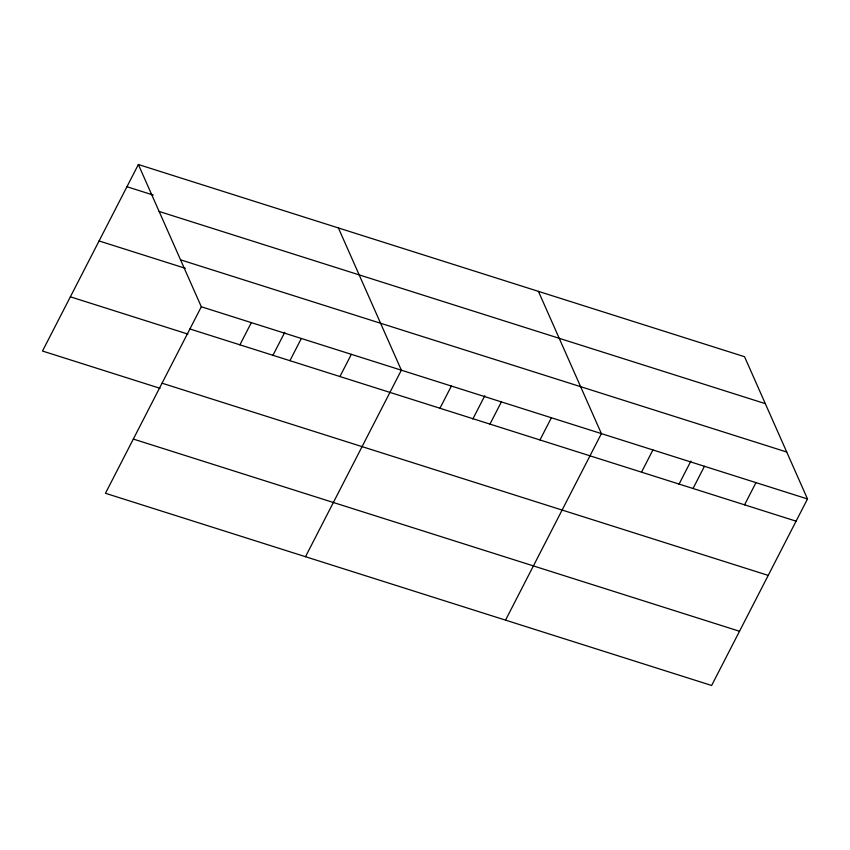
<?xml version="1.0" encoding="UTF-8"?>
<svg xmlns="http://www.w3.org/2000/svg" width="850" height="850" viewBox="0 0 850 850"><rect width="100%" height="100%" fill="white"/><g stroke="black" fill="none" stroke-linecap="round" stroke-linejoin="round"><path stroke-width="1.27" d="M138.359 164.518L201.322 306.765L105.464 493.287L711.641 685.482L807.5 498.961L744.536 356.713L138.359 164.518L42.5 351.039L160.023 388.301M239.913 344.834L251.334 322.618M272.797 355.587L284.761 332.308M289.924 360.687L301.336 338.481M339.936 376.539L351.348 354.333M305.501 556.707L401.359 370.186L338.396 227.949M439.96 408.255L451.371 386.049M472.834 419.007L484.797 395.739M489.961 424.108L501.383 401.901M539.973 439.971L551.384 417.754M505.538 620.139L601.396 433.617L538.433 291.369M641.506 472.164L652.928 449.947M678.938 484.362L690.901 461.082M693.037 488.495L704.448 466.289M744.558 504.836L755.979 482.619M126.948 186.724L153.202 195.054M159.141 211.459L765.319 403.654M180.54 259.824L786.718 452.019M99.078 240.954L185.343 268.303M201.322 306.765L807.5 498.961M189.911 328.971L796.089 521.167M70.369 296.82L187.893 334.082M162.042 383.201L768.219 575.397M133.333 439.067L739.511 631.263"/></g></svg>
